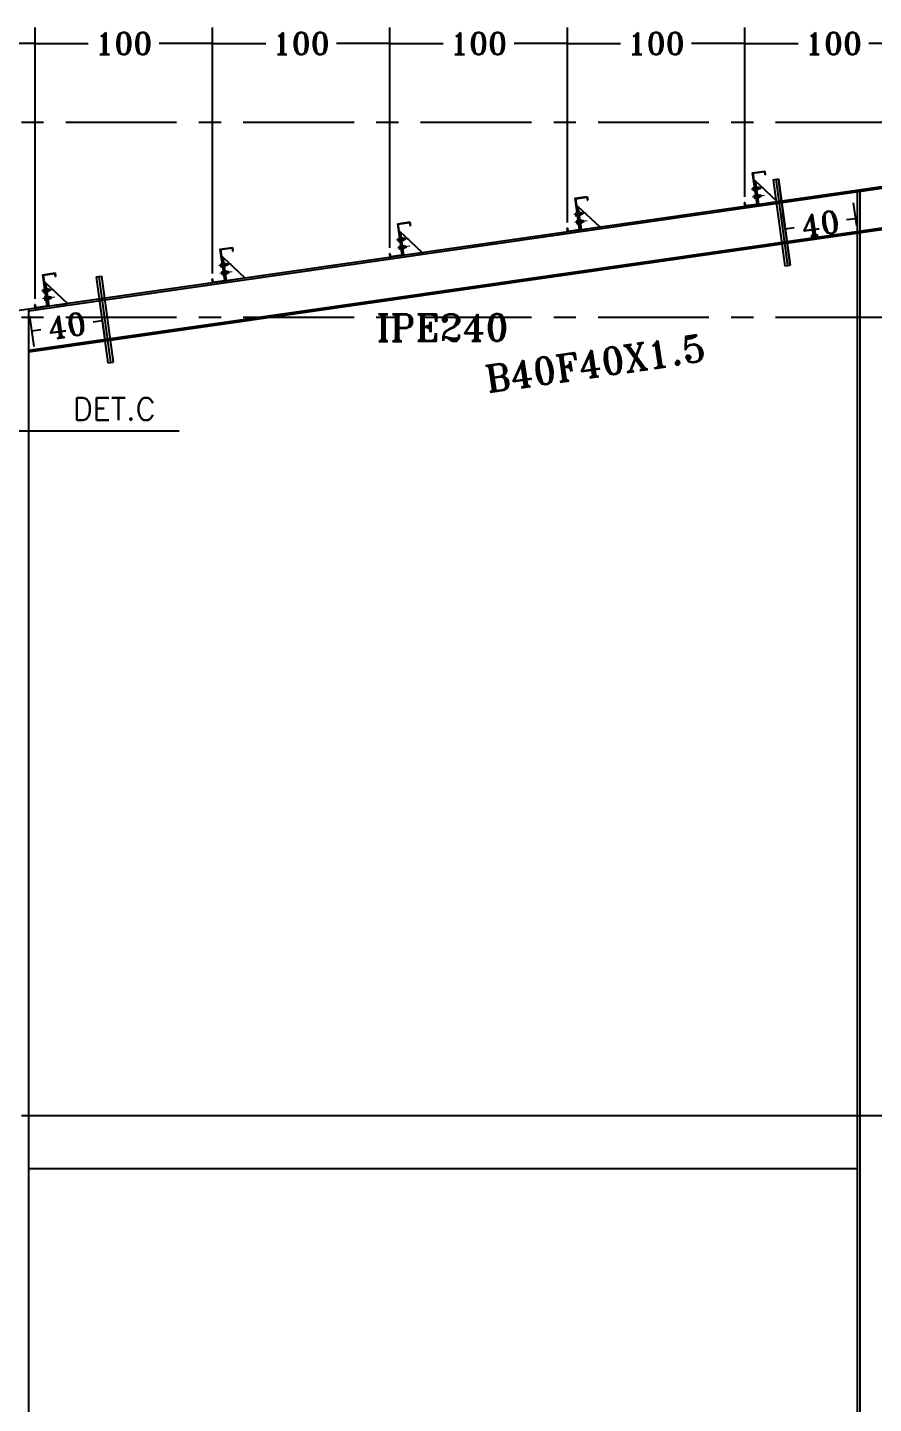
# Model space of a CAD drawing. Header units: inches. Extents: x 460503 to 460688, y 47570 to 48852.
# Drawn here: x 460523.65 to 460533.19, y 47823.39 to 47838.9 of the extents above; entities that cross this region are included whole.
import ezdxf

# ---------------------------------------------------------------- set-up
doc = ezdxf.new("R2010")
doc.units = ezdxf.units.IN
doc.header["$MEASUREMENT"] = 0
doc.linetypes.add('CENTER', pattern=[2, 1.25, -0.25, 0.25, -0.25])
doc.layers.add('2', color=2, linetype='Continuous', lineweight=9)
doc.layers.add('TEXT', color=250, linetype='Continuous', lineweight=30)
for name, color, linetype in [('2Y', 2, 'Continuous'), ('3G', 3, 'Continuous'), ('AXE', 1, 'CENTER'), ('TIE', 2, 'Continuous')]:
    doc.layers.add(name, color=color, linetype=linetype)
doc.styles.add('ROMANC', font='TXT.shx')
doc.styles.add('ROMANT', font='romant')
doc.dimstyles.new('1-50', dxfattribs={"dimscale": 0, "dimtxt": 0.25, "dimasz": 0.18, "dimexe": 0.18, "dimexo": 0.0625, "dimgap": 0.09, "dimtad": 0, "dimdec": 0, "dimlfac": 50, "dimzin": 0, "dimdsep": 46, "dimtxsty": 'ROMANT', "dimblk": 'OBLIQUE', "dimcen": 0.09, "dimclrd": 1, "dimclre": 1, "dimclrt": 2, "dimadec": 0, "dimazin": 0, "dimtfac": 1, "dimtdec": 0, "dimtofl": 0, "dimtmove": 2, "dimatfit": 3, "dimldrblk": 'OBLIQUE', "dimfxl": 0.18, "dimtolj": 1, "dimtzin": 0, "dimarcsym": 0})

# ---------------------------------------------------------------- blocks, each defined once
blk = doc.blocks.new('TIE')
at = {"layer": 'TIE'}
for p, q in [((-3.48, 20), (4.44, 21.17)), ((-3.48, 20), (-0.54, 0.21)), ((-3.13, 19.74), (4.19, 20.83)), ((-3.13, 19.74), (-0.2, -0.04)), ((4.19, 20.83), (4.48, 18.85)), ((4.44, 21.17), (4.78, 18.9)), ((4.48, 18.85), (4.78, 18.9)), ((-1.61, 14.91), (-2.4, 14.8)), ((-1.61, 14.91), (-2.4, 14.8)), ((12.45, 1.85), (-1.61, 14.91)), ((-1.61, 14.91), (0.59, 0.09)), ((-8.45, 1.06), (-8.15, 1.1)), ((-8.45, 1.06), (-8.11, -1.22)), ((-8.15, 1.1), (-7.86, -0.87)), ((-7.86, -0.87), (-0.54, 0.21)), ((-0.2, -0.04), (12.45, 1.85)), ((-8.11, -1.22), (-0.2, -0.04))]:
    blk.add_line(p, q, dxfattribs=at)
blk = doc.blocks.new('*D608')
at = {"color": 1, "lineweight": -2, "transparency": 16777216}
for p, q in [((460531.735, 47836.991), (460531.735, 47838.902)), ((460533.735, 47837.278), (460533.735, 47838.902)), ((460531.735, 47838.722), (460532.335, 47838.722)), ((460533.735, 47838.722), (460533.134, 47838.722))]:
    blk.add_line(p, q, dxfattribs=at)
at = {"layer": 'Defpoints', "color": 0, "transparency": 16777216}
for p in [(460531.735, 47838.722), (460533.735, 47837.215), (460531.735, 47836.928)]:
    blk.add_point(p, dxfattribs=at)
at = {"color": 2, "transparency": 16777216, "insert": (460532.735, 47838.722), "char_height": 0.25, "attachment_point": 5, "style": 'ROMANT'}
blk.add_mtext('\\A1;100', dxfattribs=at)
blk = doc.blocks.new('_OBLIQUE')
blk = doc.blocks.new('*D609')
at = {"color": 1, "lineweight": -2, "transparency": 16777216}
for p, q in [((460529.735, 47836.704), (460529.735, 47838.902)), ((460531.735, 47836.991), (460531.735, 47838.902)), ((460529.735, 47838.722), (460530.335, 47838.722)), ((460531.735, 47838.722), (460531.134, 47838.722))]:
    blk.add_line(p, q, dxfattribs=at)
at = {"layer": 'Defpoints', "color": 0, "transparency": 16777216}
for p in [(460529.735, 47838.722), (460531.735, 47836.928), (460529.735, 47836.641)]:
    blk.add_point(p, dxfattribs=at)
at = {"color": 2, "transparency": 16777216, "insert": (460530.735, 47838.722), "char_height": 0.25, "attachment_point": 5, "style": 'ROMANT'}
blk.add_mtext('\\A1;100', dxfattribs=at)
blk = doc.blocks.new('*D610')
at = {"color": 1, "lineweight": -2, "transparency": 16777216}
for p, q in [((460527.735, 47836.417), (460527.735, 47838.902)), ((460529.735, 47836.704), (460529.735, 47838.902)), ((460527.735, 47838.722), (460528.335, 47838.722)), ((460529.735, 47838.722), (460529.134, 47838.722))]:
    blk.add_line(p, q, dxfattribs=at)
at = {"layer": 'Defpoints', "color": 0, "transparency": 16777216}
for p in [(460527.735, 47838.722), (460529.735, 47836.641), (460527.735, 47836.354)]:
    blk.add_point(p, dxfattribs=at)
at = {"color": 2, "transparency": 16777216, "insert": (460528.735, 47838.722), "char_height": 0.25, "attachment_point": 5, "style": 'ROMANT'}
blk.add_mtext('\\A1;100', dxfattribs=at)
blk = doc.blocks.new('*D611')
at = {"color": 1, "lineweight": -2, "transparency": 16777216}
for p, q in [((460525.735, 47836.13), (460525.735, 47838.902)), ((460527.735, 47836.417), (460527.735, 47838.902)), ((460525.735, 47838.722), (460526.335, 47838.722)), ((460527.735, 47838.722), (460527.134, 47838.722))]:
    blk.add_line(p, q, dxfattribs=at)
at = {"layer": 'Defpoints', "color": 0, "transparency": 16777216}
for p in [(460525.735, 47838.722), (460527.735, 47836.354), (460525.735, 47836.067)]:
    blk.add_point(p, dxfattribs=at)
at = {"color": 2, "transparency": 16777216, "insert": (460526.735, 47838.722), "char_height": 0.25, "attachment_point": 5, "style": 'ROMANT'}
blk.add_mtext('\\A1;100', dxfattribs=at)
blk = doc.blocks.new('*D612')
at = {"color": 1, "lineweight": -2, "transparency": 16777216}
for p, q in [((460523.735, 47835.843), (460523.735, 47838.902)), ((460525.735, 47836.13), (460525.735, 47838.902)), ((460523.735, 47838.722), (460524.335, 47838.722)), ((460525.735, 47838.722), (460525.134, 47838.722))]:
    blk.add_line(p, q, dxfattribs=at)
at = {"layer": 'Defpoints', "color": 0, "transparency": 16777216}
for p in [(460523.735, 47838.722), (460525.735, 47836.067), (460523.735, 47835.78)]:
    blk.add_point(p, dxfattribs=at)
at = {"color": 2, "transparency": 16777216, "insert": (460524.735, 47838.722), "char_height": 0.25, "attachment_point": 5, "style": 'ROMANT'}
blk.add_mtext('\\A1;100', dxfattribs=at)
blk = doc.blocks.new('*D613')
at = {"color": 1, "lineweight": -2, "transparency": 16777216}
for p, q in [((460521.735, 47835.556), (460521.735, 47838.902)), ((460523.735, 47835.843), (460523.735, 47838.902)), ((460521.735, 47838.722), (460522.336, 47838.722)), ((460523.735, 47838.722), (460523.135, 47838.722))]:
    blk.add_line(p, q, dxfattribs=at)
at = {"layer": 'Defpoints', "color": 0, "transparency": 16777216}
for p in [(460521.735, 47838.722), (460523.735, 47835.78), (460521.735, 47835.493, 0.005)]:
    blk.add_point(p, dxfattribs=at)
at = {"color": 2, "transparency": 16777216, "insert": (460522.735, 47838.722), "char_height": 0.25, "attachment_point": 5, "style": 'ROMANT'}
blk.add_mtext('\\A1;100', dxfattribs=at)
blk = doc.blocks.new('*D634')
at = {"color": 1, "lineweight": -2, "transparency": 16777216}
for p, q in [((460523.674, 47835.647), (460523.723, 47835.304)), ((460524.469, 47835.761), (460524.518, 47835.418)), ((460523.698, 47835.482), (460523.8, 47835.497)), ((460524.493, 47835.596), (460524.391, 47835.581))]:
    blk.add_line(p, q, dxfattribs=at)
at = {"layer": 'Defpoints', "color": 0, "transparency": 16777216}
for p in [(460524.46, 47835.823, 0.005), (460523.665, 47835.709, 0.005), (460524.493, 47835.596)]:
    blk.add_point(p, dxfattribs=at)
at = {"color": 2, "transparency": 16777216, "insert": (460524.095, 47835.539), "char_height": 0.25, "attachment_point": 5, "rotation": 8.1667, "style": 'ROMANT'}
blk.add_mtext('\\A1;40', dxfattribs=at)
blk = doc.blocks.new('*D635')
at = {"color": 1, "lineweight": -2, "transparency": 16777216}
for p, q in [((460532.996, 47836.667), (460532.959, 47836.924)), ((460532.202, 47836.553), (460532.165, 47836.81)), ((460532.985, 47836.746), (460532.883, 47836.732)), ((460532.19, 47836.632), (460532.292, 47836.647))]:
    blk.add_line(p, q, dxfattribs=at)
at = {"layer": 'Defpoints', "color": 0, "transparency": 16777216}
for p in [(460532.19, 47836.632), (460533.005, 47836.605, 0.002), (460532.211, 47836.491, 0.002)]:
    blk.add_point(p, dxfattribs=at)
at = {"color": 2, "transparency": 16777216, "insert": (460532.588, 47836.689), "char_height": 0.25, "attachment_point": 5, "rotation": 8.1667, "style": 'ROMANT'}
blk.add_mtext('\\A1;40', dxfattribs=at)

msp = doc.modelspace()

# ---------------------------------------------------------------- linework, layer by layer
at = {"layer": '2'}
for p, q in [((460531.94527535, 47837.09672206), (460531.80726591, 47837.07670809)), ((460531.82341809, 47837.09212623), (460531.82712999, 47837.0665302)), ((460531.82477018, 47837.08889374), (460531.82385063, 47837.08944317)), ((460531.82506761, 47837.08684277), (460531.82434202, 47837.08605477)), ((460531.82728327, 47837.0720751), (460531.82628263, 47837.07267298)), ((460531.82743561, 47837.07000309), (460531.82677401, 47837.06928459)), ((460531.82733124, 47837.09736685), (460531.8359129, 47837.09861135)), ((460531.82780601, 47837.08828694), (460531.83721231, 47837.08965103)), ((460531.8303191, 47837.0714683), (460531.83965286, 47837.07282187)), ((460531.83237061, 47837.06261705), (460531.84095227, 47837.06386155)), ((460531.8359129, 47837.09861135), (460531.84095227, 47837.06386155)), ((460531.84089805, 47837.10130544), (460531.83738797, 47837.10079641)), ((460531.84290761, 47837.09980491), (460531.84799789, 47837.0647041)), ((460531.84649736, 47837.06269455), (460531.84298728, 47837.06218552)), ((460531.86323251, 47837.09557483), (460531.84392541, 47837.09278648)), ((460531.86628718, 47837.07451089), (460531.84698008, 47837.07172254)), ((460531.86221471, 47837.10259326), (460531.86730499, 47837.06749245)), ((460531.86722532, 47837.10511184), (460531.86371524, 47837.10460282)), ((460531.86923487, 47837.10361132), (460531.87432515, 47837.06851051)), ((460531.88242313, 47837.10534467), (460531.86926032, 47837.10343581)), ((460531.86926032, 47837.10343581), (460531.8742997, 47837.06868601)), ((460531.87282462, 47837.06650096), (460531.86931454, 47837.06599193)), ((460531.88320606, 47837.09824078), (460531.87028543, 47837.09636704)), ((460531.88605934, 47837.07805478), (460531.87321125, 47837.07619156)), ((460531.8874625, 47837.07059487), (460531.8742997, 47837.06868601)), ((460531.88242313, 47837.10534467), (460531.88652495, 47837.10177323)), ((460531.88594447, 47837.09968495), (460531.88667006, 47837.10047295)), ((460531.8862419, 47837.09763398), (460531.88716144, 47837.09708455)), ((460531.88652495, 47837.10177323), (460531.89038084, 47837.07518436)), ((460531.90342555, 47837.10140358), (460531.88692556, 47837.09901077)), ((460531.89038084, 47837.07518436), (460531.8874625, 47837.07059487)), ((460531.8986307, 47837.07920131), (460531.88756105, 47837.09462861)), ((460531.88879775, 47837.07949895), (460531.88958733, 47837.08035645)), ((460531.89368826, 47837.07848456), (460531.88894325, 47837.08509749)), ((460531.88924027, 47837.07746902), (460531.89007871, 47837.07696805)), ((460531.90357313, 47837.07991805), (460531.8895956, 47837.09939797)), ((460531.90648022, 47837.08033964), (460531.88998023, 47837.07794683)), ((460531.90591102, 47837.08426466), (460531.89453803, 47837.10011472)), ((460531.90452883, 47837.09379578), (460531.89948047, 47837.10083146)), ((460531.90342555, 47837.10140358), (460531.90648022, 47837.08033964)), ((460531.95766934, 47837.00940674), (460531.81965989, 47836.98939277)), ((460531.83607492, 47837.00484903), (460531.83978683, 47836.979253)), ((460531.83742702, 47837.00161654), (460531.83650747, 47837.00216597)), ((460531.83772445, 47836.99956557), (460531.83699885, 47836.99877757)), ((460531.83994011, 47836.9847979), (460531.83893946, 47836.98539578)), ((460531.84009245, 47836.98272589), (460531.83943084, 47836.98200739)), ((460531.83998807, 47837.01008965), (460531.84856973, 47837.01133415)), ((460531.84046285, 47837.00100974), (460531.84986915, 47837.00237383)), ((460531.84297594, 47836.9841911), (460531.85230969, 47836.98554467)), ((460531.84502745, 47836.97533985), (460531.85360911, 47836.97658435)), ((460531.84856973, 47837.01133415), (460531.85360911, 47836.97658435)), ((460531.85355489, 47837.01402824), (460531.85004481, 47837.01351921)), ((460531.85556444, 47837.01252771), (460531.86065472, 47836.9774269)), ((460531.8591542, 47836.97541735), (460531.85564411, 47836.97490832)), ((460531.87588935, 47837.00829763), (460531.85658225, 47837.00550928)), ((460531.87894402, 47836.98723369), (460531.85963692, 47836.98444534)), ((460531.87487155, 47837.01531606), (460531.87996182, 47836.98021525)), ((460531.87988215, 47837.01783464), (460531.87637207, 47837.01732562)), ((460531.88189171, 47837.01633412), (460531.88698198, 47836.98123331)), ((460531.89507996, 47837.01806747), (460531.88191716, 47837.01615861)), ((460531.88191716, 47837.01615861), (460531.88695653, 47836.98140881)), ((460531.88548146, 47836.97922376), (460531.88197138, 47836.97871473)), ((460531.8958629, 47837.01096358), (460531.88294226, 47837.00908984)), ((460531.89871618, 47836.99077758), (460531.88586809, 47836.98891436)), ((460531.90011934, 47836.98331767), (460531.88695653, 47836.98140881)), ((460531.89507996, 47837.01806747), (460531.89918179, 47837.01449603)), ((460531.8986013, 47837.01240775), (460531.8993269, 47837.01319575)), ((460531.89889873, 47837.01035678), (460531.89981828, 47837.00980735)), ((460531.89918179, 47837.01449603), (460531.90303767, 47836.98790717)), ((460531.91608239, 47837.01412638), (460531.8995824, 47837.01173357)), ((460531.90303767, 47836.98790717), (460531.90011934, 47836.98331767)), ((460531.91128753, 47836.99192411), (460531.90021789, 47837.00735141)), ((460531.90145458, 47836.99222175), (460531.90224417, 47836.99307925)), ((460531.9063451, 47836.99120736), (460531.90160008, 47836.99782029)), ((460531.9018971, 47836.99019182), (460531.90273555, 47836.98969085)), ((460531.91622997, 47836.99264085), (460531.90225243, 47837.01212077)), ((460531.91913706, 47836.99306244), (460531.90263706, 47836.99066963)), ((460531.91856786, 47836.99698746), (460531.90719487, 47837.01283752)), ((460531.91718566, 47837.00651858), (460531.91213731, 47837.01355426)), ((460531.91608239, 47837.01412638), (460531.91913706, 47836.99306244)), ((460529.94527534, 47836.80970314), (460529.80726589, 47836.78968917)), ((460529.95766932, 47836.72238782), (460529.81965987, 47836.70237385)), ((460529.82341807, 47836.80510731), (460529.82712998, 47836.77951128)), ((460529.82477017, 47836.80187482), (460529.82385062, 47836.80242425)), ((460529.8250676, 47836.79982385), (460529.824342, 47836.79903585)), ((460529.82728326, 47836.78505618), (460529.82628261, 47836.78565406)), ((460529.8274356, 47836.78298417), (460529.82677399, 47836.78226567)), ((460529.82733122, 47836.81034793), (460529.83591288, 47836.81159243)), ((460529.827806, 47836.80126802), (460529.8372123, 47836.80263211)), ((460529.83031909, 47836.78444938), (460529.83965284, 47836.78580295)), ((460529.8323706, 47836.77559813), (460529.84095226, 47836.77684263)), ((460529.83591288, 47836.81159243), (460529.84095226, 47836.77684263)), ((460529.83607491, 47836.71783011), (460529.83978681, 47836.69223408)), ((460529.837427, 47836.71459762), (460529.83650746, 47836.71514705)), ((460529.83772443, 47836.71254665), (460529.83699884, 47836.71175865)), ((460529.84089804, 47836.81428652), (460529.83738796, 47836.81377749)), ((460529.83998806, 47836.72307073), (460529.84856972, 47836.72431523)), ((460529.84046284, 47836.71399082), (460529.84986913, 47836.71535491)), ((460529.84290759, 47836.81278599), (460529.84799787, 47836.77768519)), ((460529.84649734, 47836.77567563), (460529.84298726, 47836.7751666)), ((460529.8632325, 47836.80855591), (460529.8439254, 47836.80576756)), ((460529.86628717, 47836.78749197), (460529.84698007, 47836.78470362)), ((460529.84856972, 47836.72431523), (460529.85360909, 47836.68956543)), ((460529.85355488, 47836.72700932), (460529.85004479, 47836.72650029)), ((460529.85556443, 47836.72550879), (460529.86065471, 47836.69040799)), ((460529.87588934, 47836.72127871), (460529.85658223, 47836.71849036)), ((460529.8622147, 47836.81557434), (460529.86730497, 47836.78047354)), ((460529.8672253, 47836.81809293), (460529.86371522, 47836.8175839)), ((460529.86923486, 47836.8165924), (460529.87432513, 47836.78149159)), ((460529.88242311, 47836.81832575), (460529.86926031, 47836.81641689)), ((460529.86926031, 47836.81641689), (460529.87429968, 47836.78166709)), ((460529.87282461, 47836.77948204), (460529.86931453, 47836.77897301)), ((460529.88320605, 47836.81122186), (460529.87028541, 47836.80934812)), ((460529.88605933, 47836.79103586), (460529.87321124, 47836.78917264)), ((460529.88746249, 47836.78357595), (460529.87429968, 47836.78166709)), ((460529.87487153, 47836.72829714), (460529.87996181, 47836.69319634)), ((460529.87988214, 47836.73081573), (460529.87637206, 47836.7303067)), ((460529.88189169, 47836.7293152), (460529.88698197, 47836.69421439)), ((460529.89507995, 47836.73104855), (460529.88191714, 47836.72913969)), ((460529.88191714, 47836.72913969), (460529.88695652, 47836.6943899)), ((460529.88242311, 47836.81832575), (460529.88652494, 47836.81475431)), ((460529.89586288, 47836.72394466), (460529.88294225, 47836.72207092)), ((460529.88594445, 47836.81266603), (460529.88667005, 47836.81345403)), ((460529.88624188, 47836.81061506), (460529.88716143, 47836.81006563)), ((460529.88652494, 47836.81475431), (460529.89038082, 47836.78816545)), ((460529.90342554, 47836.81438466), (460529.88692555, 47836.81199185)), ((460529.89038082, 47836.78816545), (460529.88746249, 47836.78357595)), ((460529.89863068, 47836.79218239), (460529.88756104, 47836.80760969)), ((460529.88879773, 47836.79248003), (460529.88958732, 47836.79333753)), ((460529.89368825, 47836.79146564), (460529.88894323, 47836.79807857)), ((460529.88924025, 47836.7904501), (460529.8900787, 47836.78994913)), ((460529.90357312, 47836.79289913), (460529.88959558, 47836.81237905)), ((460529.90648021, 47836.79332072), (460529.88998021, 47836.79092791)), ((460529.90591101, 47836.79724574), (460529.89453802, 47836.8130958)), ((460529.89507995, 47836.73104855), (460529.89918177, 47836.72747711)), ((460529.89860129, 47836.72538883), (460529.89932688, 47836.72617683)), ((460529.89889872, 47836.72333786), (460529.89981826, 47836.72278844)), ((460529.89918177, 47836.72747711), (460529.90303766, 47836.70088825)), ((460529.90452881, 47836.80677686), (460529.89948046, 47836.81381255)), ((460529.91608238, 47836.72710746), (460529.89958238, 47836.72471465)), ((460529.91128752, 47836.70490519), (460529.90021788, 47836.72033249)), ((460529.90634508, 47836.70418844), (460529.90160007, 47836.71080137)), ((460529.91622996, 47836.70562193), (460529.90225242, 47836.72510185)), ((460529.90342554, 47836.81438466), (460529.90648021, 47836.79332072)), ((460529.91856784, 47836.70996854), (460529.90719486, 47836.7258186)), ((460529.91718565, 47836.71949966), (460529.91213729, 47836.72653535)), ((460529.91608238, 47836.72710746), (460529.91913704, 47836.70604352)), ((460529.83994009, 47836.69777898), (460529.83893945, 47836.69837686)), ((460529.84009243, 47836.69570697), (460529.83943083, 47836.69498847)), ((460529.84297593, 47836.69717218), (460529.85230968, 47836.69852575)), ((460529.84502743, 47836.68832093), (460529.85360909, 47836.68956543)), ((460529.85915418, 47836.68839843), (460529.8556441, 47836.6878894)), ((460529.878944, 47836.70021477), (460529.8596369, 47836.69742642)), ((460529.88548144, 47836.69220484), (460529.88197136, 47836.69169581)), ((460529.89871616, 47836.70375866), (460529.88586807, 47836.70189544)), ((460529.90011932, 47836.69629875), (460529.88695652, 47836.6943899)), ((460529.90303766, 47836.70088825), (460529.90011932, 47836.69629875)), ((460529.90145457, 47836.70520283), (460529.90224416, 47836.70606033)), ((460529.90189709, 47836.7031729), (460529.90273554, 47836.70267193)), ((460529.91913704, 47836.70604352), (460529.90263705, 47836.70365071)), ((460527.94527534, 47836.52268422), (460527.80726589, 47836.50267025)), ((460527.95766932, 47836.4353689), (460527.81965987, 47836.41535493)), ((460527.82341807, 47836.51808839), (460527.82712998, 47836.49249237)), ((460527.82477017, 47836.51485591), (460527.82385062, 47836.51540533)), ((460527.8250676, 47836.51280493), (460527.824342, 47836.51201693)), ((460527.82728326, 47836.49803727), (460527.82628261, 47836.49863515)), ((460527.8274356, 47836.49596525), (460527.82677399, 47836.49524675)), ((460527.82733122, 47836.52332901), (460527.83591288, 47836.52457352)), ((460527.827806, 47836.51424911), (460527.8372123, 47836.5156132)), ((460527.83031909, 47836.49743047), (460527.83965284, 47836.49878404)), ((460527.8323706, 47836.48857921), (460527.84095226, 47836.48982372)), ((460527.83591288, 47836.52457352), (460527.84095226, 47836.48982372)), ((460527.83607491, 47836.43081119), (460527.83978681, 47836.40521517)), ((460527.837427, 47836.42757871), (460527.83650746, 47836.42812813)), ((460527.83772443, 47836.42552773), (460527.83699884, 47836.42473973)), ((460527.84089804, 47836.5272676), (460527.83738796, 47836.52675857)), ((460527.83994009, 47836.41076007), (460527.83893945, 47836.41135795)), ((460527.84009243, 47836.40868805), (460527.83943083, 47836.40796955)), ((460527.83998806, 47836.43605181), (460527.84856972, 47836.43729632)), ((460527.84046284, 47836.42697191), (460527.84986913, 47836.428336)), ((460527.84290759, 47836.52576708), (460527.84799787, 47836.49066627)), ((460527.84297593, 47836.41015327), (460527.85230968, 47836.41150684)), ((460527.84649734, 47836.48865671), (460527.84298726, 47836.48814769)), ((460527.8632325, 47836.52153699), (460527.8439254, 47836.51874864)), ((460527.84502743, 47836.40130201), (460527.85360909, 47836.40254652)), ((460527.86628717, 47836.50047305), (460527.84698007, 47836.4976847)), ((460527.84856972, 47836.43729632), (460527.85360909, 47836.40254652)), ((460527.85355488, 47836.4399904), (460527.85004479, 47836.43948137)), ((460527.85556443, 47836.43848988), (460527.86065471, 47836.40338907)), ((460527.85915418, 47836.40137951), (460527.8556441, 47836.40087049)), ((460527.87588934, 47836.43425979), (460527.85658223, 47836.43147144)), ((460527.878944, 47836.41319585), (460527.8596369, 47836.4104075)), ((460527.8622147, 47836.52855543), (460527.86730497, 47836.49345462)), ((460527.8672253, 47836.53107401), (460527.86371522, 47836.53056498)), ((460527.86923486, 47836.52957348), (460527.87432513, 47836.49447267)), ((460527.88242311, 47836.53130683), (460527.86926031, 47836.52939798)), ((460527.86926031, 47836.52939798), (460527.87429968, 47836.49464818)), ((460527.87282461, 47836.49246312), (460527.86931453, 47836.49195409)), ((460527.88320605, 47836.52420294), (460527.87028541, 47836.52232921)), ((460527.88605933, 47836.50401694), (460527.87321124, 47836.50215373)), ((460527.88746249, 47836.49655703), (460527.87429968, 47836.49464818)), ((460527.87487153, 47836.44127823), (460527.87996181, 47836.40617742)), ((460527.87988214, 47836.44379681), (460527.87637206, 47836.44328778)), ((460527.88189169, 47836.44229628), (460527.88698197, 47836.40719547)), ((460527.89507995, 47836.44402963), (460527.88191714, 47836.44212078)), ((460527.88191714, 47836.44212078), (460527.88695652, 47836.40737098)), ((460527.88548144, 47836.40518592), (460527.88197136, 47836.40467689)), ((460527.88242311, 47836.53130683), (460527.88652494, 47836.52773539)), ((460527.89586288, 47836.43692574), (460527.88294225, 47836.43505201)), ((460527.89871616, 47836.41673974), (460527.88586807, 47836.41487653)), ((460527.88594445, 47836.52564711), (460527.88667005, 47836.52643511)), ((460527.88624188, 47836.52359614), (460527.88716143, 47836.52304672)), ((460527.88652494, 47836.52773539), (460527.89038082, 47836.50114653)), ((460527.90342554, 47836.52736574), (460527.88692555, 47836.52497293)), ((460527.90011932, 47836.40927983), (460527.88695652, 47836.40737098)), ((460527.89038082, 47836.50114653), (460527.88746249, 47836.49655703)), ((460527.89863068, 47836.50516347), (460527.88756104, 47836.52059078)), ((460527.88879773, 47836.50546111), (460527.88958732, 47836.50631861)), ((460527.89368825, 47836.50444672), (460527.88894323, 47836.51105965)), ((460527.88924025, 47836.50343118), (460527.8900787, 47836.50293021)), ((460527.90357312, 47836.50588022), (460527.88959558, 47836.52536014)), ((460527.90648021, 47836.5063018), (460527.88998021, 47836.50390899)), ((460527.90591101, 47836.51022682), (460527.89453802, 47836.52607688)), ((460527.89507995, 47836.44402963), (460527.89918177, 47836.44045819)), ((460527.89860129, 47836.43836991), (460527.89932688, 47836.43915791)), ((460527.89889872, 47836.43631894), (460527.89981826, 47836.43576952)), ((460527.89918177, 47836.44045819), (460527.90303766, 47836.41386933)), ((460527.90452881, 47836.51975794), (460527.89948046, 47836.52679363)), ((460527.91608238, 47836.44008854), (460527.89958238, 47836.43769573)), ((460527.90303766, 47836.41386933), (460527.90011932, 47836.40927983)), ((460527.91128752, 47836.41788627), (460527.90021788, 47836.43331358)), ((460527.90145457, 47836.41818391), (460527.90224416, 47836.41904141)), ((460527.90634508, 47836.41716952), (460527.90160007, 47836.42378245)), ((460527.90189709, 47836.41615398), (460527.90273554, 47836.41565301)), ((460527.91622996, 47836.41860302), (460527.90225242, 47836.43808294)), ((460527.91913704, 47836.4190246), (460527.90263705, 47836.41663179)), ((460527.90342554, 47836.52736574), (460527.90648021, 47836.5063018)), ((460527.91856784, 47836.42294962), (460527.90719486, 47836.43879968)), ((460527.91718565, 47836.43248074), (460527.91213729, 47836.43951643)), ((460527.91608238, 47836.44008854), (460527.91913704, 47836.4190246)), ((460525.8672253, 47836.24405509), (460525.86371522, 47836.24354606)), ((460525.88242311, 47836.24428791), (460525.86926031, 47836.24237906)), ((460525.88242311, 47836.24428791), (460525.88652494, 47836.24071647)), ((460525.94527534, 47836.2356653), (460525.80726589, 47836.21565134)), ((460525.95766932, 47836.14834998), (460525.81965987, 47836.12833602)), ((460525.82341807, 47836.23106948), (460525.82712998, 47836.20547345)), ((460525.82477017, 47836.22783699), (460525.82385062, 47836.22838641)), ((460525.8250676, 47836.22578602), (460525.824342, 47836.22499802)), ((460525.82728326, 47836.21101835), (460525.82628261, 47836.21161623)), ((460525.8274356, 47836.20894634), (460525.82677399, 47836.20822783)), ((460525.82733122, 47836.2363101), (460525.83591288, 47836.2375546)), ((460525.827806, 47836.22723019), (460525.8372123, 47836.22859428)), ((460525.83031909, 47836.21041155), (460525.83965284, 47836.21176512)), ((460525.8323706, 47836.2015603), (460525.84095226, 47836.2028048)), ((460525.83591288, 47836.2375546), (460525.84095226, 47836.2028048)), ((460525.83607491, 47836.14379228), (460525.83978681, 47836.11819625)), ((460525.837427, 47836.14055979), (460525.83650746, 47836.14110921)), ((460525.83772443, 47836.13850882), (460525.83699884, 47836.13772082)), ((460525.84089804, 47836.24024869), (460525.83738796, 47836.23973966)), ((460525.83994009, 47836.12374115), (460525.83893945, 47836.12433903)), ((460525.84009243, 47836.12166914), (460525.83943083, 47836.12095063)), ((460525.83998806, 47836.1490329), (460525.84856972, 47836.1502774)), ((460525.84046284, 47836.13995299), (460525.84986913, 47836.14131708)), ((460525.84290759, 47836.23874816), (460525.84799787, 47836.20364735)), ((460525.84297593, 47836.12313435), (460525.85230968, 47836.12448792)), ((460525.84649734, 47836.2016378), (460525.84298726, 47836.20112877)), ((460525.8632325, 47836.23451808), (460525.8439254, 47836.23172973)), ((460525.84502743, 47836.1142831), (460525.85360909, 47836.1155276)), ((460525.86628717, 47836.21345413), (460525.84698007, 47836.21066578)), ((460525.84856972, 47836.1502774), (460525.85360909, 47836.1155276)), ((460525.85355488, 47836.15297149), (460525.85004479, 47836.15246246)), ((460525.85556443, 47836.15147096), (460525.86065471, 47836.11637015)), ((460525.85915418, 47836.1143606), (460525.8556441, 47836.11385157)), ((460525.87588934, 47836.14724088), (460525.85658223, 47836.14445253)), ((460525.878944, 47836.12617693), (460525.8596369, 47836.12338858)), ((460525.8622147, 47836.24153651), (460525.86730497, 47836.2064357)), ((460525.86923486, 47836.24255456), (460525.87432513, 47836.20745376)), ((460525.86926031, 47836.24237906), (460525.87429968, 47836.20762926)), ((460525.87282461, 47836.2054442), (460525.86931453, 47836.20493517)), ((460525.88320605, 47836.23718402), (460525.87028541, 47836.23531029)), ((460525.88605933, 47836.21699802), (460525.87321124, 47836.21513481)), ((460525.88746249, 47836.20953811), (460525.87429968, 47836.20762926)), ((460525.87487153, 47836.15425931), (460525.87996181, 47836.1191585)), ((460525.87988214, 47836.15677789), (460525.87637206, 47836.15626886)), ((460525.88189169, 47836.15527736), (460525.88698197, 47836.12017656)), ((460525.89507995, 47836.15701071), (460525.88191714, 47836.15510186)), ((460525.88191714, 47836.15510186), (460525.88695652, 47836.12035206)), ((460525.88548144, 47836.118167), (460525.88197136, 47836.11765797)), ((460525.89586288, 47836.14990682), (460525.88294225, 47836.14803309)), ((460525.89871616, 47836.12972082), (460525.88586807, 47836.12785761)), ((460525.88594445, 47836.2386282), (460525.88667005, 47836.2394162)), ((460525.88624188, 47836.23657722), (460525.88716143, 47836.2360278)), ((460525.88652494, 47836.24071647), (460525.89038082, 47836.21412761)), ((460525.90342554, 47836.24034682), (460525.88692555, 47836.23795401)), ((460525.90011932, 47836.12226091), (460525.88695652, 47836.12035206)), ((460525.89038082, 47836.21412761), (460525.88746249, 47836.20953811)), ((460525.89863068, 47836.21814455), (460525.88756104, 47836.23357186)), ((460525.88879773, 47836.2184422), (460525.88958732, 47836.21929969)), ((460525.89368825, 47836.21742781), (460525.88894323, 47836.22404074)), ((460525.88924025, 47836.21641226), (460525.8900787, 47836.2159113)), ((460525.90357312, 47836.2188613), (460525.88959558, 47836.23834122)), ((460525.90648021, 47836.21928288), (460525.88998021, 47836.21689007)), ((460525.90591101, 47836.2232079), (460525.89453802, 47836.23905796)), ((460525.89507995, 47836.15701071), (460525.89918177, 47836.15343927)), ((460525.89860129, 47836.151351), (460525.89932688, 47836.152139)), ((460525.89889872, 47836.14930002), (460525.89981826, 47836.1487506)), ((460525.89918177, 47836.15343927), (460525.90303766, 47836.12685041)), ((460525.90452881, 47836.23273903), (460525.89948046, 47836.23977471)), ((460525.91608238, 47836.15306962), (460525.89958238, 47836.15067681)), ((460525.90303766, 47836.12685041), (460525.90011932, 47836.12226091)), ((460525.91128752, 47836.13086735), (460525.90021788, 47836.14629466)), ((460525.90145457, 47836.131165), (460525.90224416, 47836.13202249)), ((460525.90634508, 47836.13015061), (460525.90160007, 47836.13676354)), ((460525.90189709, 47836.12913506), (460525.90273554, 47836.1286341)), ((460525.91622996, 47836.1315841), (460525.90225242, 47836.15106402)), ((460525.91913704, 47836.13200568), (460525.90263705, 47836.12961287)), ((460525.90342554, 47836.24034682), (460525.90648021, 47836.21928288)), ((460525.91856784, 47836.1359307), (460525.90719486, 47836.15178076)), ((460525.91718565, 47836.14546183), (460525.91213729, 47836.15249751)), ((460525.91608238, 47836.15306962), (460525.91913704, 47836.13200568)), ((460523.94527535, 47835.94864639), (460523.80726591, 47835.92863242)), ((460523.82341809, 47835.94405056), (460523.82712999, 47835.91845453)), ((460523.82477018, 47835.94081807), (460523.82385063, 47835.9413675)), ((460523.82506761, 47835.9387671), (460523.82434202, 47835.9379791)), ((460523.82733124, 47835.94929118), (460523.8359129, 47835.95053568)), ((460523.82780601, 47835.94021127), (460523.83721231, 47835.94157536)), ((460523.8359129, 47835.95053568), (460523.84095227, 47835.91578588)), ((460523.84089805, 47835.95322977), (460523.83738797, 47835.95272074)), ((460523.84290761, 47835.95172924), (460523.84799789, 47835.91662844)), ((460523.86323251, 47835.94749916), (460523.84392541, 47835.94471081)), ((460523.86221471, 47835.95451759), (460523.86730499, 47835.91941679)), ((460523.86722532, 47835.95703618), (460523.86371524, 47835.95652715)), ((460523.86923487, 47835.95553565), (460523.87432515, 47835.92043484)), ((460523.88242313, 47835.957269), (460523.86926032, 47835.95536015)), ((460523.86926032, 47835.95536015), (460523.8742997, 47835.92061035)), ((460523.88320606, 47835.95016511), (460523.87028543, 47835.94829137)), ((460523.88242313, 47835.957269), (460523.88652495, 47835.95369756)), ((460523.88594447, 47835.95160928), (460523.88667006, 47835.95239728)), ((460523.8862419, 47835.94955831), (460523.88716144, 47835.94900889)), ((460523.88652495, 47835.95369756), (460523.89038084, 47835.9271087)), ((460523.90342555, 47835.95332791), (460523.88692556, 47835.9509351)), ((460523.8986307, 47835.93112564), (460523.88756105, 47835.94655294)), ((460523.89368826, 47835.93040889), (460523.88894325, 47835.93702182)), ((460523.90357313, 47835.93184238), (460523.8895956, 47835.9513223)), ((460523.90591102, 47835.93618899), (460523.89453803, 47835.95203905)), ((460523.90452883, 47835.94572011), (460523.89948047, 47835.9527558)), ((460523.90342555, 47835.95332791), (460523.90648022, 47835.93226397)), ((460523.95766934, 47835.86133107), (460523.81965989, 47835.8413171)), ((460523.82728327, 47835.92399943), (460523.82628263, 47835.92459731)), ((460523.82743561, 47835.92192742), (460523.82677401, 47835.92120892)), ((460523.8303191, 47835.92339263), (460523.83965286, 47835.9247462)), ((460523.83237061, 47835.91454138), (460523.84095227, 47835.91578588)), ((460523.83607492, 47835.85677336), (460523.83978683, 47835.83117733)), ((460523.83742702, 47835.85354087), (460523.83650747, 47835.8540903)), ((460523.83772445, 47835.8514899), (460523.83699885, 47835.8507019)), ((460523.83994011, 47835.83672224), (460523.83893946, 47835.83732011)), ((460523.84009245, 47835.83465022), (460523.83943084, 47835.83393172)), ((460523.83998807, 47835.86201398), (460523.84856973, 47835.86325848)), ((460523.84046285, 47835.85293407), (460523.84986915, 47835.85429816)), ((460523.84297594, 47835.83611543), (460523.85230969, 47835.837469)), ((460523.84649736, 47835.91461888), (460523.84298728, 47835.91410985)), ((460523.84502745, 47835.82726418), (460523.85360911, 47835.82850868)), ((460523.86628718, 47835.92643522), (460523.84698008, 47835.92364687)), ((460523.84856973, 47835.86325848), (460523.85360911, 47835.82850868)), ((460523.85355489, 47835.86595257), (460523.85004481, 47835.86544354)), ((460523.85556444, 47835.86445204), (460523.86065472, 47835.82935124)), ((460523.8591542, 47835.82734168), (460523.85564411, 47835.82683265)), ((460523.87588935, 47835.86022196), (460523.85658225, 47835.85743361)), ((460523.87894402, 47835.83915802), (460523.85963692, 47835.83636967)), ((460523.87282462, 47835.91842529), (460523.86931454, 47835.91791626)), ((460523.88605934, 47835.92997911), (460523.87321125, 47835.92811589)), ((460523.8874625, 47835.9225192), (460523.8742997, 47835.92061035)), ((460523.87487155, 47835.86724039), (460523.87996182, 47835.83213959)), ((460523.87988215, 47835.86975898), (460523.87637207, 47835.86924995)), ((460523.88189171, 47835.86825845), (460523.88698198, 47835.83315764)), ((460523.89507996, 47835.8699918), (460523.88191716, 47835.86808295)), ((460523.88191716, 47835.86808295), (460523.88695653, 47835.83333315)), ((460523.88548146, 47835.83114809), (460523.88197138, 47835.83063906)), ((460523.8958629, 47835.86288791), (460523.88294226, 47835.86101417)), ((460523.89871618, 47835.84270191), (460523.88586809, 47835.84083869)), ((460523.90011934, 47835.835242), (460523.88695653, 47835.83333315)), ((460523.89038084, 47835.9271087), (460523.8874625, 47835.9225192)), ((460523.88879775, 47835.93142328), (460523.88958733, 47835.93228078)), ((460523.88924027, 47835.92939335), (460523.89007871, 47835.92889238)), ((460523.90648022, 47835.93226397), (460523.88998023, 47835.92987116)), ((460523.89507996, 47835.8699918), (460523.89918179, 47835.86642036)), ((460523.8986013, 47835.86433208), (460523.8993269, 47835.86512008)), ((460523.89889873, 47835.86228111), (460523.89981828, 47835.86173169)), ((460523.89918179, 47835.86642036), (460523.90303767, 47835.8398315)), ((460523.91608239, 47835.86605071), (460523.8995824, 47835.8636579)), ((460523.90303767, 47835.8398315), (460523.90011934, 47835.835242)), ((460523.91128753, 47835.84384844), (460523.90021789, 47835.85927574)), ((460523.90145458, 47835.84414608), (460523.90224417, 47835.84500358)), ((460523.9063451, 47835.84313169), (460523.90160008, 47835.84974462)), ((460523.9018971, 47835.84211615), (460523.90273555, 47835.84161518)), ((460523.91622997, 47835.84456518), (460523.90225243, 47835.8640451)), ((460523.91913706, 47835.84498677), (460523.90263706, 47835.84259396)), ((460523.91856786, 47835.84891179), (460523.90719487, 47835.86476185)), ((460523.91718566, 47835.85844291), (460523.91213731, 47835.8654786)), ((460523.91608239, 47835.86605071), (460523.91913706, 47835.84498677))]:
    msp.add_line(p, q, dxfattribs=at)
for centre, radius, start, end in [((460531.82799497, 47837.09278996), 0.00462476, 98.25144292, 188.25144292), ((460531.82714228, 47837.09286383), 0.00462476, 239.141982891, 278.25144292), ((460531.82846975, 47837.08371006), 0.00462476, 98.25144292, 137.36090295), ((460531.83170688, 47837.06719394), 0.00462476, 188.25144292, 278.25144292), ((460531.82965537, 47837.07604519), 0.00462476, 239.141982891, 278.25144292), ((460531.83083775, 47837.06687038), 0.00462476, 98.25144292, 137.36090295), ((460531.83764249, 47837.09904137), 0.0017734, 98.25144292, 188.25144292), ((460531.84115257, 47837.0995504), 0.0017734, 8.25144292, 98.25144292), ((460531.84273276, 47837.06394056), 0.0017734, 188.25144292, 278.25144292), ((460531.84624285, 47837.06444959), 0.0017734, 278.25144292, 8.25144292), ((460531.86396975, 47837.10284778), 0.0017734, 98.25144292, 188.25144292), ((460531.86747983, 47837.1033568), 0.0017734, 8.25144292, 98.25144292), ((460531.86906003, 47837.06774697), 0.0017734, 188.25144292, 278.25144292), ((460531.87257011, 47837.068256), 0.0017734, 278.25144292, 8.25144292), ((460531.88254233, 47837.10281766), 0.00462476, 278.25144292, 317.36090295), ((460531.8838698, 47837.09366389), 0.00462476, 59.141982891, 98.25144292), ((460531.88539561, 47837.08263166), 0.00462476, 278.25144292, 317.36090295), ((460531.88686817, 47837.07349893), 0.00462476, 59.141982891, 98.25144292), ((460531.84065181, 47837.00551276), 0.00462476, 98.25144292, 188.25144292), ((460531.83979912, 47837.00558663), 0.00462476, 239.141982891, 278.25144292), ((460531.84112658, 47836.99643286), 0.00462476, 98.25144292, 137.36090295), ((460531.84436371, 47836.97991674), 0.00462476, 188.25144292, 278.25144292), ((460531.84231221, 47836.98876799), 0.00462476, 239.141982891, 278.25144292), ((460531.84349458, 47836.97959318), 0.00462476, 98.25144292, 137.36090295), ((460531.85029932, 47837.01176417), 0.0017734, 98.25144292, 188.25144292), ((460531.8538094, 47837.0122732), 0.0017734, 8.25144292, 98.25144292), ((460531.8553896, 47836.97666336), 0.0017734, 188.25144292, 278.25144292), ((460531.85889968, 47836.97717239), 0.0017734, 278.25144292, 8.25144292), ((460531.87662659, 47837.01557058), 0.0017734, 98.25144292, 188.25144292), ((460531.88013667, 47837.0160796), 0.0017734, 8.25144292, 98.25144292), ((460531.88171686, 47836.98046977), 0.0017734, 188.25144292, 278.25144292), ((460531.88522694, 47836.9809788), 0.0017734, 278.25144292, 8.25144292), ((460531.89519916, 47837.01554046), 0.00462476, 278.25144292, 317.36090295), ((460531.89652663, 47837.00638669), 0.00462476, 59.141982891, 98.25144292), ((460531.89805244, 47836.99535446), 0.00462476, 278.25144292, 317.36090295), ((460531.899525, 47836.98622173), 0.00462476, 59.141982891, 98.25144292), ((460529.82799496, 47836.80577105), 0.00462476, 98.25144292, 188.25144292), ((460529.82714227, 47836.80584491), 0.00462476, 239.141982891, 278.25144292), ((460529.82846973, 47836.79669114), 0.00462476, 98.25144292, 137.36090295), ((460529.83170686, 47836.78017502), 0.00462476, 188.25144292, 278.25144292), ((460529.82965535, 47836.78902627), 0.00462476, 239.141982891, 278.25144292), ((460529.83083773, 47836.77985146), 0.00462476, 98.25144292, 137.36090295), ((460529.83764247, 47836.81202245), 0.0017734, 98.25144292, 188.25144292), ((460529.84065179, 47836.71849385), 0.00462476, 98.25144292, 188.25144292), ((460529.8397991, 47836.71856771), 0.00462476, 239.141982891, 278.25144292), ((460529.84112657, 47836.70941394), 0.00462476, 98.25144292, 137.36090295), ((460529.84115255, 47836.81253148), 0.0017734, 8.25144292, 98.25144292), ((460529.84273275, 47836.77692164), 0.0017734, 188.25144292, 278.25144292), ((460529.84624283, 47836.77743067), 0.0017734, 278.25144292, 8.25144292), ((460529.85029931, 47836.72474525), 0.0017734, 98.25144292, 188.25144292), ((460529.85380939, 47836.72525428), 0.0017734, 8.25144292, 98.25144292), ((460529.86396974, 47836.81582886), 0.0017734, 98.25144292, 188.25144292), ((460529.86747982, 47836.81633788), 0.0017734, 8.25144292, 98.25144292), ((460529.86906001, 47836.78072805), 0.0017734, 188.25144292, 278.25144292), ((460529.87257009, 47836.78123708), 0.0017734, 278.25144292, 8.25144292), ((460529.87662657, 47836.72855166), 0.0017734, 98.25144292, 188.25144292), ((460529.88013665, 47836.72906068), 0.0017734, 8.25144292, 98.25144292), ((460529.88254231, 47836.81579874), 0.00462476, 278.25144292, 317.36090295), ((460529.88386978, 47836.80664497), 0.00462476, 59.141982891, 98.25144292), ((460529.88539559, 47836.79561274), 0.00462476, 278.25144292, 317.36090295), ((460529.88686815, 47836.78648001), 0.00462476, 59.141982891, 98.25144292), ((460529.89519915, 47836.72852154), 0.00462476, 278.25144292, 317.36090295), ((460529.89652662, 47836.71936777), 0.00462476, 59.141982891, 98.25144292), ((460529.8443637, 47836.69289782), 0.00462476, 188.25144292, 278.25144292), ((460529.84231219, 47836.70174907), 0.00462476, 239.141982891, 278.25144292), ((460529.84349457, 47836.69257426), 0.00462476, 98.25144292, 137.36090295), ((460529.85538959, 47836.68964444), 0.0017734, 188.25144292, 278.25144292), ((460529.85889967, 47836.69015347), 0.0017734, 278.25144292, 8.25144292), ((460529.88171685, 47836.69345085), 0.0017734, 188.25144292, 278.25144292), ((460529.88522693, 47836.69395988), 0.0017734, 278.25144292, 8.25144292), ((460529.89805243, 47836.70833554), 0.00462476, 278.25144292, 317.36090295), ((460529.89952499, 47836.69920281), 0.00462476, 59.141982891, 98.25144292), ((460527.82799496, 47836.51875213), 0.00462476, 98.25144292, 188.25144292), ((460527.82714227, 47836.51882599), 0.00462476, 239.141982891, 278.25144292), ((460527.82846973, 47836.50967222), 0.00462476, 98.25144292, 137.36090295), ((460527.83170686, 47836.4931561), 0.00462476, 188.25144292, 278.25144292), ((460527.82965535, 47836.50200735), 0.00462476, 239.141982891, 278.25144292), ((460527.83083773, 47836.49283254), 0.00462476, 98.25144292, 137.36090295), ((460527.83764247, 47836.52500353), 0.0017734, 98.25144292, 188.25144292), ((460527.84065179, 47836.43147493), 0.00462476, 98.25144292, 188.25144292), ((460527.8397991, 47836.43154879), 0.00462476, 239.141982891, 278.25144292), ((460527.84112657, 47836.42239502), 0.00462476, 98.25144292, 137.36090295), ((460527.8443637, 47836.4058789), 0.00462476, 188.25144292, 278.25144292), ((460527.84231219, 47836.41473015), 0.00462476, 239.141982891, 278.25144292), ((460527.84349457, 47836.40555534), 0.00462476, 98.25144292, 137.36090295), ((460527.84115255, 47836.52551256), 0.0017734, 8.25144292, 98.25144292), ((460527.84273275, 47836.48990273), 0.0017734, 188.25144292, 278.25144292), ((460527.84624283, 47836.49041175), 0.0017734, 278.25144292, 8.25144292), ((460527.85029931, 47836.43772633), 0.0017734, 98.25144292, 188.25144292), ((460527.85380939, 47836.43823536), 0.0017734, 8.25144292, 98.25144292), ((460527.85538959, 47836.40262553), 0.0017734, 188.25144292, 278.25144292), ((460527.85889967, 47836.40313455), 0.0017734, 278.25144292, 8.25144292), ((460527.86396974, 47836.52880994), 0.0017734, 98.25144292, 188.25144292), ((460527.86747982, 47836.52931897), 0.0017734, 8.25144292, 98.25144292), ((460527.86906001, 47836.49370913), 0.0017734, 188.25144292, 278.25144292), ((460527.87257009, 47836.49421816), 0.0017734, 278.25144292, 8.25144292), ((460527.87662657, 47836.44153274), 0.0017734, 98.25144292, 188.25144292), ((460527.88013665, 47836.44204177), 0.0017734, 8.25144292, 98.25144292), ((460527.88171685, 47836.40643193), 0.0017734, 188.25144292, 278.25144292), ((460527.88254231, 47836.52877983), 0.00462476, 278.25144292, 317.36090295), ((460527.88386978, 47836.51962606), 0.00462476, 59.141982891, 98.25144292), ((460527.88522693, 47836.40694096), 0.0017734, 278.25144292, 8.25144292), ((460527.88539559, 47836.50859383), 0.00462476, 278.25144292, 317.36090295), ((460527.88686815, 47836.4994611), 0.00462476, 59.141982891, 98.25144292), ((460527.89519915, 47836.44150263), 0.00462476, 278.25144292, 317.36090295), ((460527.89652662, 47836.43234886), 0.00462476, 59.141982891, 98.25144292), ((460527.89805243, 47836.42131663), 0.00462476, 278.25144292, 317.36090295), ((460527.89952499, 47836.4121839), 0.00462476, 59.141982891, 98.25144292), ((460525.86396974, 47836.24179102), 0.0017734, 98.25144292, 188.25144292), ((460525.86747982, 47836.24230005), 0.0017734, 8.25144292, 98.25144292), ((460525.82799496, 47836.23173321), 0.00462476, 98.25144292, 188.25144292), ((460525.82714227, 47836.23180707), 0.00462476, 239.141982891, 278.25144292), ((460525.82846973, 47836.2226533), 0.00462476, 98.25144292, 137.36090295), ((460525.83170686, 47836.20613718), 0.00462476, 188.25144292, 278.25144292), ((460525.82965535, 47836.21498844), 0.00462476, 239.141982891, 278.25144292), ((460525.83083773, 47836.20581362), 0.00462476, 98.25144292, 137.36090295), ((460525.83764247, 47836.23798462), 0.0017734, 98.25144292, 188.25144292), ((460525.84065179, 47836.14445601), 0.00462476, 98.25144292, 188.25144292), ((460525.8397991, 47836.14452987), 0.00462476, 239.141982891, 278.25144292), ((460525.84112657, 47836.1353761), 0.00462476, 98.25144292, 137.36090295), ((460525.8443637, 47836.11885998), 0.00462476, 188.25144292, 278.25144292), ((460525.84231219, 47836.12771124), 0.00462476, 239.141982891, 278.25144292), ((460525.84349457, 47836.11853642), 0.00462476, 98.25144292, 137.36090295), ((460525.84115255, 47836.23849364), 0.0017734, 8.25144292, 98.25144292), ((460525.84273275, 47836.20288381), 0.0017734, 188.25144292, 278.25144292), ((460525.84624283, 47836.20339284), 0.0017734, 278.25144292, 8.25144292), ((460525.85029931, 47836.15070742), 0.0017734, 98.25144292, 188.25144292), ((460525.85380939, 47836.15121644), 0.0017734, 8.25144292, 98.25144292), ((460525.85538959, 47836.11560661), 0.0017734, 188.25144292, 278.25144292), ((460525.85889967, 47836.11611564), 0.0017734, 278.25144292, 8.25144292), ((460525.86906001, 47836.20669022), 0.0017734, 188.25144292, 278.25144292), ((460525.87257009, 47836.20719924), 0.0017734, 278.25144292, 8.25144292), ((460525.87662657, 47836.15451382), 0.0017734, 98.25144292, 188.25144292), ((460525.88013665, 47836.15502285), 0.0017734, 8.25144292, 98.25144292), ((460525.88171685, 47836.11941302), 0.0017734, 188.25144292, 278.25144292), ((460525.88254231, 47836.24176091), 0.00462476, 278.25144292, 317.36090295), ((460525.88386978, 47836.23260714), 0.00462476, 59.141982891, 98.25144292), ((460525.88522693, 47836.11992204), 0.0017734, 278.25144292, 8.25144292), ((460525.88539559, 47836.22157491), 0.00462476, 278.25144292, 317.36090295), ((460525.88686815, 47836.21244218), 0.00462476, 59.141982891, 98.25144292), ((460525.89519915, 47836.15448371), 0.00462476, 278.25144292, 317.36090295), ((460525.89652662, 47836.14532994), 0.00462476, 59.141982891, 98.25144292), ((460525.89805243, 47836.13429771), 0.00462476, 278.25144292, 317.36090295), ((460525.89952499, 47836.12516498), 0.00462476, 59.141982891, 98.25144292), ((460523.82799497, 47835.9447143), 0.00462476, 98.25144292, 188.25144292), ((460523.82714228, 47835.94478816), 0.00462476, 239.141982891, 278.25144292), ((460523.82846975, 47835.93563439), 0.00462476, 98.25144292, 137.36090295), ((460523.83764249, 47835.9509657), 0.0017734, 98.25144292, 188.25144292), ((460523.84115257, 47835.95147473), 0.0017734, 8.25144292, 98.25144292), ((460523.86396975, 47835.95477211), 0.0017734, 98.25144292, 188.25144292), ((460523.86747983, 47835.95528114), 0.0017734, 8.25144292, 98.25144292), ((460523.88254233, 47835.95474199), 0.00462476, 278.25144292, 317.36090295), ((460523.8838698, 47835.94558822), 0.00462476, 59.141982891, 98.25144292), ((460523.83170688, 47835.91911827), 0.00462476, 188.25144292, 278.25144292), ((460523.82965537, 47835.92796952), 0.00462476, 239.141982891, 278.25144292), ((460523.83083775, 47835.91879471), 0.00462476, 98.25144292, 137.36090295), ((460523.84065181, 47835.8574371), 0.00462476, 98.25144292, 188.25144292), ((460523.83979912, 47835.85751096), 0.00462476, 239.141982891, 278.25144292), ((460523.84112658, 47835.84835719), 0.00462476, 98.25144292, 137.36090295), ((460523.84436371, 47835.83184107), 0.00462476, 188.25144292, 278.25144292), ((460523.84231221, 47835.84069232), 0.00462476, 239.141982891, 278.25144292), ((460523.84349458, 47835.83151751), 0.00462476, 98.25144292, 137.36090295), ((460523.84273276, 47835.91586489), 0.0017734, 188.25144292, 278.25144292), ((460523.84624285, 47835.91637392), 0.0017734, 278.25144292, 8.25144292), ((460523.85029932, 47835.8636885), 0.0017734, 98.25144292, 188.25144292), ((460523.8538094, 47835.86419753), 0.0017734, 8.25144292, 98.25144292), ((460523.8553896, 47835.82858769), 0.0017734, 188.25144292, 278.25144292), ((460523.85889968, 47835.82909672), 0.0017734, 278.25144292, 8.25144292), ((460523.86906003, 47835.9196713), 0.0017734, 188.25144292, 278.25144292), ((460523.87257011, 47835.92018033), 0.0017734, 278.25144292, 8.25144292), ((460523.87662659, 47835.86749491), 0.0017734, 98.25144292, 188.25144292), ((460523.88013667, 47835.86800394), 0.0017734, 8.25144292, 98.25144292), ((460523.88171686, 47835.8323941), 0.0017734, 188.25144292, 278.25144292), ((460523.88522694, 47835.83290313), 0.0017734, 278.25144292, 8.25144292), ((460523.88539561, 47835.93455599), 0.00462476, 278.25144292, 317.36090295), ((460523.88686817, 47835.92542326), 0.00462476, 59.141982891, 98.25144292), ((460523.89519916, 47835.86746479), 0.00462476, 278.25144292, 317.36090295), ((460523.89652663, 47835.85831102), 0.00462476, 59.141982891, 98.25144292), ((460523.89805244, 47835.84727879), 0.00462476, 278.25144292, 317.36090295), ((460523.899525, 47835.83814606), 0.00462476, 59.141982891, 98.25144292)]:
    msp.add_arc(centre, radius, start, end, dxfattribs=at)
at = {"layer": '2Y'}
msp.add_line((460523.55097758, 47834.35444644, 0.01148818), (460525.35886642, 47834.35444644, 0.01148818), dxfattribs=at)
at = {"layer": '3G'}
for p, q in [((460521.73534581, 47835.45225552, 0.00541421), (460538.33534581, 47837.83451253)), ((460523.66534581, 47835.70902388, 0.00478565), (460538.33534581, 47837.81430763, 0.00000093)), ((460523.66534581, 47835.26451608, 0.00480604), (460538.33534581, 47837.36979983, 0.00002131)), ((460523.66534581, 47835.24431118, 0.00480696), (460538.33534581, 47837.34959493, 0.00002224)), ((460532.05511618, 47837.18619259, 0.24675386), (460532.18769616, 47836.21520209, 0.00175448)), ((460532.05511619, 47837.18619258, 0.00175448), (460532.11456458, 47837.19430972, 0.00175448)), ((460532.08484038, 47837.19025116, 0.24675386), (460532.21742036, 47836.21926066, 0.00175448)), ((460532.11456458, 47837.19430973, 0.24675386), (460532.24714456, 47836.22331923, 0.00175448)), ((460532.24714456, 47836.22331922, 0.00175448), (460532.11456458, 47837.19430972, 0.00175448)), ((460533.00534581, 47821.13451253, 0.00499999), (460533.00534581, 47837.06960712, 0.00499999)), ((460533.03534581, 47821.13451253, 0.00499999), (460533.03534581, 47837.0739124, 0.00499999)), ((460524.42335905, 47836.09095809, 0.18248176), (460524.48280745, 47836.09907523, 0.18248176)), ((460524.42335905, 47836.09095809, 0.24998159), (460524.55593903, 47835.11996759, 0.0049822)), ((460524.45308325, 47836.09501666, 0.24998159), (460524.58566323, 47835.12402616, 0.0049822)), ((460524.48280745, 47836.09907523, 0.24998159), (460524.61538743, 47835.12808474, 0.0049822)), ((460532.18769617, 47836.21520208, 0.00175448), (460532.24714456, 47836.22331922, 0.00175448)), ((460523.66534581, 47804.53451253, 0.00499999), (460523.66534581, 47835.72922878, 0.00499999)), ((460524.55593903, 47835.11996759, 0.18248176), (460524.61538743, 47835.12808474, 0.18248176)), ((460523.66534581, 47826.63451253, 0.00499999), (460533.00534581, 47826.63451253, 0.00499999)), ((460523.66534581, 47826.03451253, 0.00499999), (460533.00534581, 47826.03451253, 0.00499999))]:
    msp.add_line(p, q, dxfattribs=at)
at = {"layer": 'AXE'}
for p, q in [((460512.08129343, 47837.83451253), (460557.02213039, 47837.83451253)), ((460512.08129343, 47835.63451253), (460557.02213039, 47835.63451253)), ((460512.08129343, 47826.63451253), (460557.02213039, 47826.63451253))]:
    msp.add_line(p, q, dxfattribs=at)

# ---------------------------------------------------------------- block references
at = {"layer": '2', "xscale": 0.01773399014778325, "yscale": 0.01773399014778325, "zscale": 0.01773399014778325, "rotation": 359.6857205502883}
for p in [(460531.87927454, 47836.90811461), (460529.87927453, 47836.62109569), (460527.87927453, 47836.33407677), (460525.87927453, 47836.04705786), (460523.87927454, 47835.76003894)]:
    msp.add_blockref('TIE', p, dxfattribs=at)

# ---------------------------------------------------------------- texts
at = {"layer": '2Y', "style": 'ROMANC'}
msp.add_text('DET.C', height=0.249999306, dxfattribs=at).set_placement((460524.16146185, 47834.47566072, 0.01148818))
at = {"layer": 'TEXT', "color": 2, "style": 'ROMANT'}
for s, rotation, p in [('IPE240', 0.081705483, (460527.58252235, 47835.36675561, 0.00000016)), ('B40F40X1.5', 8.330201191, (460528.83397434, 47834.78546358, 0.0000212))]:
    msp.add_text(s, height=0.302224371, rotation=rotation, dxfattribs=at).set_placement(p)

# ---------------------------------------------------------------- dimensions: what is measured, and where the dimension line sits
for base, p1, p2, picture, middle in [((460521.73534581, 47838.72199056), (460523.73484197, 47835.78040504), (460521.73534581, 47835.49345813, 0.00541421), '*D613', (460522.73509389, 47838.72199056)), ((460523.73484197, 47838.72199056), (460525.73484196, 47836.06742395), (460523.73484197, 47835.78040504), '*D612', (460524.73484196, 47838.72199056)), ((460525.73484196, 47838.72199056), (460527.73484196, 47836.35444287), (460525.73484196, 47836.06742395), '*D611', (460526.73484196, 47838.72199056)), ((460527.73484196, 47838.72199056), (460529.73484196, 47836.64146179), (460527.73484196, 47836.35444287), '*D610', (460528.73484196, 47838.72199056)), ((460529.73484196, 47838.72199056), (460531.73484197, 47836.92848071), (460529.73484196, 47836.64146179), '*D609', (460530.73484196, 47838.72199056)), ((460531.73484197, 47838.72199056), (460533.73484196, 47837.21549962), (460531.73484197, 47836.92848071), '*D608', (460532.73484196, 47838.72199056))]:
    dim = msp.add_linear_dim(base=base, p1=p1, p2=p2, dimstyle='1-50', override={"dimscale": 1})
    dim.commit()
    dim.dimension.update_dxf_attribs({"geometry": picture, "text_midpoint": middle})
for p1, p2, distance, picture, middle in [((460533.00534581, 47836.60489442, 0.00175973), (460532.21061657, 47836.49084326, 0.00201894), -0.14285471, '*D635', (460532.58768809, 47836.68927485)), ((460523.66534581, 47835.70902388, 0.00478565), (460524.45993873, 47835.82305548, 0.00452649), -0.22937057, '*D634', (460524.0952253, 47835.53899517))]:
    dim = msp.add_aligned_dim(p1=p1, p2=p2, distance=distance, dimstyle='1-50', override={"dimscale": 1})
    dim.commit()
    dim.dimension.update_dxf_attribs({"geometry": picture, "text_midpoint": middle})

doc.saveas('drawing.dxf')
